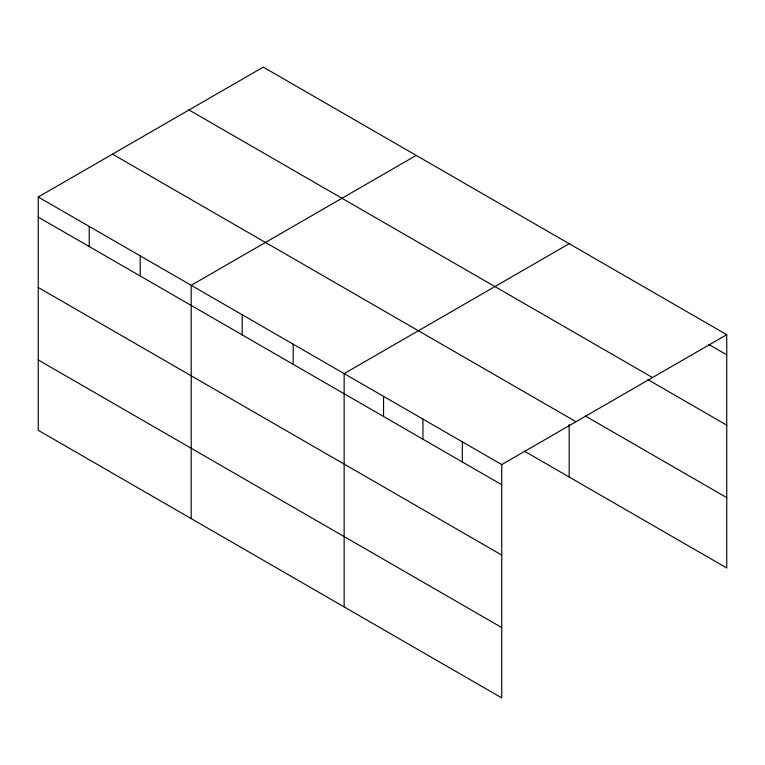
<?xml version="1.0" encoding="UTF-8"?>
<svg xmlns="http://www.w3.org/2000/svg" width="765" height="765" viewBox="0 0 765 765"><rect width="100%" height="100%" fill="white"/><g stroke="black" fill="none" stroke-linecap="round" stroke-linejoin="round"><path stroke-width="1.15" d="M501.735 555.074L501.735 464.594L38.25 197.007L38.25 430.312L501.735 697.9L501.735 555.074L38.25 287.487M524.302 451.111L726.75 567.993L726.75 334.688L263.265 67.1L38.25 197.007M416.217 155.4L191.202 285.316L191.202 518.622M569.17 243.71L344.145 373.616L344.145 606.922M501.735 464.594L726.75 334.688M708.572 344.317L726.75 354.817M189.012 109.969L652.497 377.556M647.955 379.67L726.75 425.168M585.33 415.997L726.75 497.642M112.503 154.138L575.988 421.725M38.25 217.136L501.735 484.723M38.25 359.961L501.735 627.558M569.17 424.546L569.17 477.016M462.337 441.854L462.337 461.984M422.94 419.105L422.94 439.234M383.542 396.366L383.542 416.495M293.167 344.183L293.167 364.312M242.18 314.75L242.18 334.879M140.215 255.873L140.215 276.012M89.237 226.44L89.237 246.569"/></g></svg>
